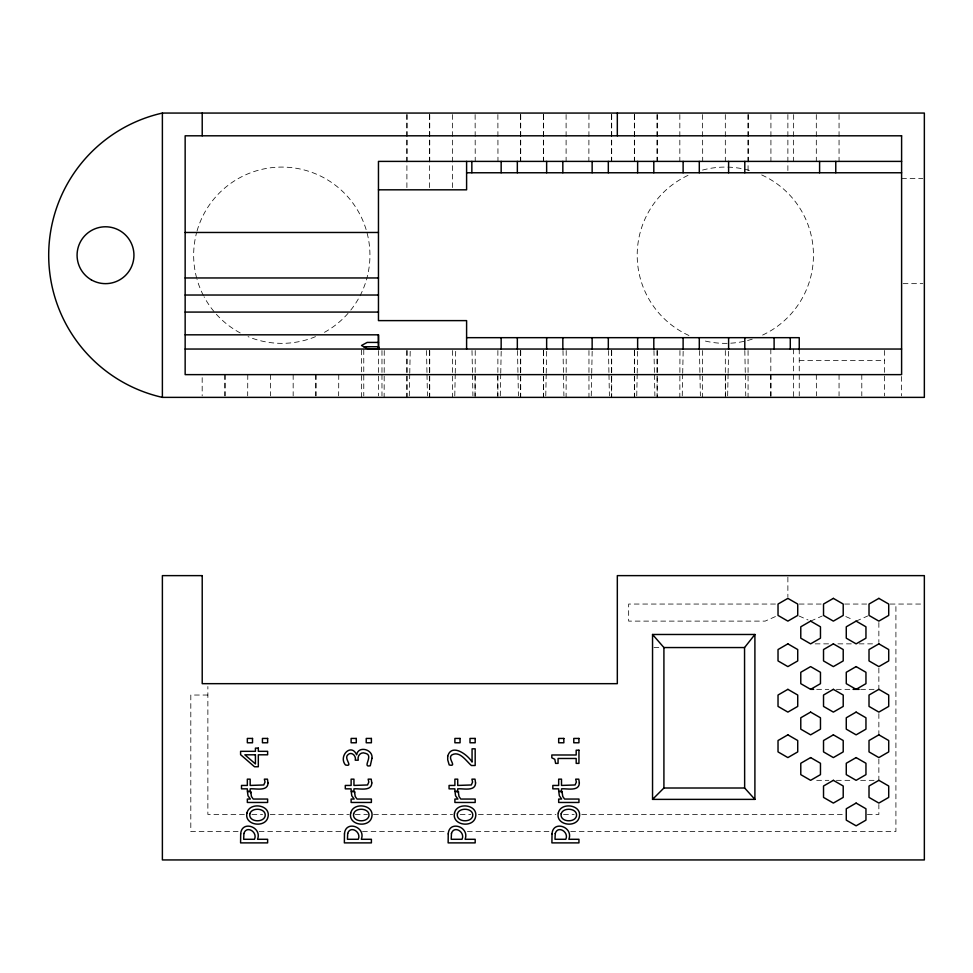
<?xml version="1.0" encoding="UTF-8"?>
<svg xmlns="http://www.w3.org/2000/svg" width="973" height="973" viewBox="0 0 973 973"><rect width="100%" height="100%" fill="white"/><g stroke="black" fill="none" stroke-linecap="round" stroke-linejoin="round"><path stroke-width="0.73" stroke-dasharray="4.87 3.65" d="M409.292 395.865L409.73 374.714M409.755 373.206L410.217 350.548M454.78 395.865L455.218 374.714M455.242 373.206L455.705 350.548M500.28 395.865L500.706 374.714M500.742 373.206L501.204 350.548M545.768 395.865L546.194 374.714M546.23 373.206L546.692 350.548M591.256 395.865L591.693 374.714M591.718 373.206L592.18 350.548M636.743 395.865L637.181 374.714M637.206 373.206L637.668 350.548M682.243 395.865L682.669 374.714M682.705 373.206L683.168 350.548M727.658 395.865L728.084 374.714M728.12 373.206L728.582 350.548M775.445 616.566L765.131 621.115L628.655 621.115L628.655 604.051L776.515 604.051M810.618 621.115L822.234 615.994M856.118 621.115L867.721 615.994M901.606 178.448L922.83 178.448M903.126 283.654L922.83 283.654M799.247 360.411L884.542 360.411M799.247 604.051L822.003 604.051M844.734 604.051L867.49 604.051M890.149 604.051L922.854 604.051M815.167 643.858L828.814 643.858M837.923 643.858L853.078 643.858M859.147 643.858L874.313 643.858M653.965 647.556L661.068 647.556M816.688 689.346L828.814 689.346M836.403 689.346L851.57 689.346M860.667 689.346L875.822 689.346M207.869 695.038L190.805 695.038L190.805 831.514L239.443 831.514M816.688 780.334L828.814 780.334M836.403 780.334L851.57 780.334M860.667 780.334L875.822 780.334M244.345 814.45L207.869 814.45L207.869 686.512M251.946 814.45L262.588 814.45M270.19 814.45L349.222 814.45M355.303 814.45L367.466 814.45M373.547 814.45L452.591 814.45M460.193 814.45L470.823 814.45M478.424 814.45L555.948 814.45M563.549 814.45L574.192 814.45M581.781 814.45L844.746 814.45M867.393 814.45L878.862 814.45L878.862 804.501M259.195 831.514L342.776 831.514M362.528 831.514L446.108 831.514M467.381 831.514L550.961 831.514M570.713 831.514L895.914 831.514L895.914 604.051M845.792 616.566L853.54 619.971M799.015 615.994L808.04 619.971M744.819 350.548L745.282 373.206M745.318 374.714L745.744 395.865M699.465 350.548L699.915 373.206M699.952 374.714L700.378 395.865M653.965 350.548L654.428 373.206M654.464 374.714L654.89 395.865M608.478 350.548L608.94 373.206M608.976 374.714L609.402 395.865M562.99 350.548L563.452 373.206M563.476 374.714L563.914 395.865M517.49 350.548L517.952 373.206M517.989 374.714L518.414 395.865M472.002 350.548L472.464 373.206M472.501 374.714L472.927 395.865M426.515 350.548L426.977 373.206M427.001 374.714L427.439 395.865M901.606 376.478L901.606 395.889M884.542 350.462L884.542 395.902M878.862 622.538L878.862 642.435M878.862 668.123L878.862 689.346M878.862 713.61L878.862 734.846M878.862 759.098L878.862 780.334M861.798 374.629L861.798 395.865M839.054 114.571L839.054 161.396M839.054 374.629L839.054 395.865M816.311 114.571L816.311 161.396M816.311 374.629L816.408 395.865M799.247 349.039L799.247 395.902M793.664 114.571L793.567 161.396M793.567 349.039L793.567 397.373M787.875 114.546L787.875 172.768M787.875 577.135L787.875 596.85M770.92 114.571L770.92 161.396M770.92 374.629L770.92 395.865M770.823 349.039L770.823 397.373M748.176 114.571L748.176 161.396M748.067 114.546L748.067 171.272M748.067 350.548L748.067 397.373M725.432 374.629L725.432 395.865M725.323 114.571L725.323 161.396M725.323 350.548L725.323 397.373M702.579 114.571L702.688 161.396M702.579 350.548L702.579 397.373M679.835 114.571L679.835 161.396M679.945 350.548L679.835 397.373M657.189 114.571L657.189 161.396M657.189 350.548L657.189 376.235M657.189 377.743L657.189 397.373M657.091 114.571L657.091 161.396M657.091 350.548L657.091 397.373M634.445 114.571L634.445 161.396M634.445 350.548L634.445 397.373M634.347 114.571L634.347 161.396M634.347 350.548L634.347 397.373M611.701 114.571L611.701 161.396M611.701 350.548L611.701 397.373M611.603 114.571L611.603 161.396M611.603 350.548L611.603 376.235M611.603 377.743L611.603 397.373M588.957 114.571L588.86 161.396M588.957 350.548L588.957 397.373M566.104 114.571L566.104 161.396M566.213 350.548L566.104 397.373M543.469 114.571L543.469 161.396M543.469 350.548L543.469 397.373M543.36 114.571L543.36 161.396M543.36 350.548L543.36 397.373M520.725 114.571L520.725 161.396M520.725 350.548L520.725 397.373M520.616 114.571L520.616 161.396M520.616 350.548L520.616 397.373M497.872 114.571L497.969 161.396M497.872 350.548L497.872 397.373M497.775 374.629L497.775 395.865M475.128 114.571L475.225 161.396M475.225 350.548L475.128 397.373M475.031 374.629L475.031 395.865M452.384 114.559L452.384 189.82M452.481 350.548L452.384 397.373M429.738 114.571L429.738 161.396M429.738 350.548L429.738 397.373M429.64 114.559L429.64 189.82M429.64 350.548L429.64 397.373M406.994 114.571L406.994 161.396M406.994 350.548L406.994 397.373M406.896 114.559L406.896 189.82M406.896 350.548L406.896 397.373M384.25 350.548L384.14 397.373M381.975 350.548L381.975 373.206M381.975 374.714L381.975 395.865M378.558 350.548L378.558 395.865M363.768 349.708L363.768 395.889M361.506 349.952L361.506 397.373M338.762 374.629L338.653 395.865M316.006 374.629L316.006 395.865M315.811 374.629L315.811 395.865M293.165 374.629L293.165 395.865M270.421 374.629L270.421 395.865M247.774 374.629L247.677 395.865M225.031 374.629L225.031 395.865M224.933 374.629L224.933 395.865M202.177 377.658L202.177 395.865M197.032 231.027A88.142 88.142 0 0 1 323.34 177.487A88.142 88.142 0 0 1 348.991 312.26M348.042 313.355A88.142 88.142 0 0 1 323.352 332.936M315.52 336.646A88.142 88.142 0 0 1 248.066 336.646M240.222 332.936A88.142 88.142 0 0 1 204.075 296.789M203.406 295.512A88.142 88.142 0 0 1 197.032 279.409M196.655 278.035A88.142 88.142 0 0 1 196.655 232.401M761.713 174.945A88.142 88.142 0 0 1 761.713 335.49M752.263 339.139A88.142 88.142 0 0 1 702.518 340.355M688.933 335.49A88.142 88.142 0 0 1 688.933 174.945M702.518 170.08A88.142 88.142 0 0 1 752.263 171.297"/><path stroke-width="1.46" d="M363.768 346.729L378.509 346.729L378.461 349.039L378.461 334.821L185.15 334.821M754.902 799.38L744.649 788.008L744.552 647.556L754.902 634.481L652.542 634.481L652.542 799.38L754.902 799.38L754.902 634.481M652.542 799.38L663.914 788.008L663.914 647.556L652.542 634.481M810.618 689.346L820.47 683.666L820.47 672.294L810.618 666.602L800.779 672.294L800.779 683.666L810.618 689.346L813.659 689.346M162.382 113.063L924.35 113.063L924.35 397.373L162.382 397.373A145.719 145.719 0 0 1 162.382 113.063L162.382 397.373M901.606 161.396L378.461 161.396L378.461 320.616L466.602 320.616L466.602 349.039M466.602 172.768L901.606 172.768M378.461 189.82L466.602 189.82L466.602 161.396M185.15 232.474L378.461 232.474M185.15 277.962L378.461 277.962M185.15 295.026L378.461 295.026M185.15 312.078L378.461 312.078M466.602 337.667L799.247 337.667L799.247 349.611M378.509 342.423L367.186 342.423L361.506 345.5L367.186 348.577L378.558 349.039L378.461 334.821M185.15 349.039L901.606 349.039M663.914 647.556L744.552 647.556M853.078 689.346L859.147 689.346M663.914 788.008L744.649 788.008M378.533 347.057L378.558 349.039M835.771 161.396L835.771 172.768M819.594 161.396L819.594 172.768M790.283 337.667L790.283 349.039M774.107 337.667L774.107 349.039M744.795 161.396L744.795 172.768M744.795 337.667L744.795 349.039M728.607 161.396L728.607 172.768M728.607 337.667L728.607 349.039M699.295 161.396L699.295 172.768M699.295 337.667L699.295 349.039M683.119 161.396L683.119 172.768M683.119 337.667L683.119 349.039M653.807 161.396L653.807 172.768M653.807 337.667L653.807 349.039M637.631 161.396L637.631 172.768M637.631 337.667L637.631 349.039M617.32 113.063L617.32 135.806M608.32 161.396L608.32 172.768M608.32 337.667L608.32 349.039M592.143 161.396L592.143 172.768M592.143 337.667L592.143 349.039M562.832 161.396L562.832 172.768M562.832 337.667L562.832 349.039M546.644 161.396L546.644 172.768M546.644 337.667L546.644 349.039M517.332 161.396L517.332 172.768M517.332 337.667L517.332 349.039M501.156 161.396L501.156 172.768M501.156 337.667L501.156 349.039M471.844 161.396L471.844 172.768M202.214 113.063L202.214 135.806M250.876 792.715L251.448 796.473L253.223 799.052L267.624 799.052L267.624 802.47L247.337 802.47L247.337 799.052L250.353 799.052L248.018 795.792L247.446 791.718L251.01 791.718L250.876 792.715M354.646 792.715L355.218 796.473L356.994 799.052L371.394 799.052L371.394 802.47L351.119 802.47L351.119 799.052L354.136 799.052L351.8 795.792L351.229 791.718L354.78 791.718L354.646 792.715M458.429 792.715L459.001 796.473L460.776 799.052L475.177 799.052L475.177 802.47L454.89 802.47L454.89 799.052L457.906 799.052L455.571 795.792L454.999 791.718L458.563 791.718L458.429 792.715M562.199 792.715L562.771 796.473L564.547 799.052L578.947 799.052L578.947 802.47L558.672 802.47L558.672 799.052L561.676 799.052L559.353 795.792L558.782 791.718L562.333 791.718L562.199 792.715M240.684 833.873L240.586 842.886L267.624 842.886L267.624 839.285L257.541 839.285C262.333 826.855 241.608 819.85 240.684 833.873M344.466 833.873L344.357 842.886L371.394 842.886L371.394 839.285L361.324 839.285C366.103 826.855 345.391 819.85 344.466 833.873M448.237 833.873L448.139 842.886L475.177 842.886L475.177 839.285L465.094 839.285C469.886 826.855 449.161 819.85 448.237 833.873M552.019 833.873L551.91 842.886L578.947 842.886L578.947 839.285L568.877 839.285C573.656 826.855 552.944 819.85 552.019 833.873M371.954 758.332L370.287 765.727C361.567 767.977 374.167 755.389 365.544 753.357C360.995 751.326 357.042 755.632 358.246 760.205L355.242 760.205C356.592 755.851 351.192 750.974 347.775 754.902C343.518 758.599 353.856 767.028 345.464 764.973C338.142 756.301 351.168 742.496 356.641 754.805C358.271 745.257 373.401 749.465 371.954 758.332M447.702 756.216L447.714 759.852L449.21 764.936C457.711 767.065 447.045 758.478 451.8 754.975C459.694 750.414 466.176 761.081 471.382 765.508L475.177 765.508L475.177 748.821L472.063 748.821L472.063 762.102C467.904 754.793 451.569 742.727 447.702 756.216M268.013 782.937C267.928 791.864 255.279 788.276 250.17 788.848L250.17 791.158L247.337 791.158L247.337 788.848L241.511 788.848L241.511 785.442L247.337 785.442L247.337 779.154L250.17 779.154L250.17 785.442L263.756 784.968L265.021 782.097L264.364 779.154L267.441 779.154L268.013 782.937M371.795 782.937C371.698 791.864 359.061 788.276 353.953 788.848L353.953 791.158L351.119 791.158L351.119 788.848L345.293 788.848L345.293 785.442L351.119 785.442L351.119 779.154L353.953 779.154L353.953 785.442L367.526 784.968L368.803 782.097L368.147 779.154L371.212 779.154L371.795 782.937M475.566 782.937C475.481 791.864 462.832 788.276 457.724 788.848L457.724 791.158L454.89 791.158L454.89 788.848L449.064 788.848L449.064 785.442L454.89 785.442L454.89 779.154L457.724 779.154L457.724 785.442L471.309 784.968L472.574 782.097L471.917 779.154L474.994 779.154L475.566 782.937M579.349 782.937C579.251 791.864 566.614 788.276 561.506 788.848L561.506 791.158L558.672 791.158L558.672 788.848L552.834 788.848L552.834 785.442L558.672 785.442L558.672 779.154L561.506 779.154L561.506 785.442L575.079 784.968L576.357 782.097L575.7 779.154L578.765 779.154L579.349 782.937M243.907 833.484L243.676 839.285L254.476 839.285C257.881 832.024 246.485 825.007 243.907 833.484M347.689 833.484L347.446 839.285L358.246 839.285C361.664 832.024 350.268 825.007 347.689 833.484M451.46 833.484L451.229 839.285L462.029 839.285C465.435 832.024 454.038 825.007 451.46 833.484M555.242 833.484L554.999 839.285L565.799 839.285C569.217 832.024 557.821 825.007 555.242 833.484M246.947 813.063C244.053 825.457 265.556 828.4 268.001 817.016C270.993 804.574 249.356 801.643 246.947 813.063M350.73 813.063C347.823 825.457 369.339 828.4 371.783 817.016C374.775 804.574 353.126 801.643 350.73 813.063M454.5 813.063C451.606 825.457 473.109 828.4 475.554 817.016C478.546 804.574 456.909 801.643 454.5 813.063M558.283 813.063C555.376 825.457 576.892 828.4 579.336 817.016C582.328 804.574 560.679 801.643 558.283 813.063M249.842 813.769C248.237 822.039 263.075 823.182 265.118 816.274C266.699 808.052 251.849 806.848 249.842 813.769M353.613 813.769C352.007 822.039 366.845 823.182 368.889 816.274C370.482 808.052 355.619 806.848 353.613 813.769M457.395 813.769C455.79 822.039 470.628 823.182 472.671 816.274C474.252 808.052 459.402 806.848 457.395 813.769M561.166 813.769C559.56 822.039 574.398 823.182 576.442 816.274C578.035 808.052 563.172 806.848 561.166 813.769M787.875 598.371L778.023 604.051L778.023 615.423L787.875 621.115L797.726 615.423L797.726 604.051L787.875 598.371M833.362 598.371L823.523 604.051L823.523 615.423L833.362 621.115L843.214 615.423L843.214 604.051L833.362 598.371M810.618 621.115L800.779 626.807L800.779 638.179L810.618 643.858L820.47 638.179L820.47 626.807L810.618 621.115M787.875 643.858L778.023 649.55L778.023 660.922L787.875 666.602L797.726 660.922L797.726 649.55L787.875 643.858M878.862 598.371L869.011 604.051L869.011 615.423L878.862 621.115L888.714 615.423L888.714 604.051L878.862 598.371M856.118 621.115L846.267 626.807L846.267 638.179L856.118 643.858L865.958 638.179L865.958 626.807L856.118 621.115M833.362 643.858L823.523 649.55L823.523 660.922L833.362 666.602L843.214 660.922L843.214 649.55L833.362 643.858M787.875 689.346L778.023 695.038L778.023 706.41L787.875 712.102L797.726 706.41L797.726 695.038L787.875 689.346M878.862 643.858L869.011 649.55L869.011 660.922L878.862 666.602L888.714 660.922L888.714 649.55L878.862 643.858M856.118 666.602L846.267 672.294L846.267 683.666L856.118 689.346L865.958 683.666L865.958 672.294L856.118 666.602M833.362 689.346L823.523 695.038L823.523 706.41L833.362 712.102L843.214 706.41L843.214 695.038L833.362 689.346M810.618 712.102L800.779 717.782L800.779 729.154L810.618 734.846L820.47 729.154L820.47 717.782L810.618 712.102M787.875 734.846L778.023 740.526L778.023 751.898L787.875 757.59L797.726 751.898L797.726 740.526L787.875 734.846M878.862 689.346L869.011 695.038L869.011 706.41L878.862 712.102L888.714 706.41L888.714 695.038L878.862 689.346M856.118 712.102L846.267 717.782L846.267 729.154L856.118 734.846L865.958 729.154L865.958 717.782L856.118 712.102M833.362 734.846L823.523 740.526L823.523 751.898L833.362 757.59L843.214 751.898L843.214 740.526L833.362 734.846M810.618 757.59L800.779 763.27L800.779 774.642L810.618 780.334L820.47 774.642L820.47 763.27L810.618 757.59M878.862 734.846L869.011 740.526L869.011 751.898L878.862 757.59L888.714 751.898L888.714 740.526L878.862 734.846M856.118 757.59L846.267 763.27L846.267 774.642L856.118 780.334L865.958 774.642L865.958 763.27L856.118 757.59M833.362 780.334L823.523 786.014L823.523 797.398L833.362 803.078L843.214 797.398L843.214 786.014L833.362 780.334M878.862 780.334L869.011 786.014L869.011 797.398L878.862 803.078L888.714 797.398L888.714 786.014L878.862 780.334M856.118 803.078L846.267 808.77L846.267 820.142L856.118 825.822L865.958 820.142L865.958 808.77L856.118 803.078M901.606 135.806L185.15 135.806L185.15 374.629L901.606 374.629L901.606 135.806M202.214 575.627L162.382 575.627L162.382 859.937L924.35 859.937L924.35 575.627L617.32 575.627L617.32 683.666L202.214 683.666L202.214 575.627M252.518 738.434L247.337 738.434L247.337 742.776L252.518 742.776L252.518 738.434M267.624 738.434L262.442 738.434L262.442 742.776L267.624 742.776L267.624 738.434M356.288 738.434L351.119 738.434L351.119 742.776L356.288 742.776L356.288 738.434M371.394 738.434L366.225 738.434L366.225 742.776L371.394 742.776L371.394 738.434M460.071 738.434L454.89 738.434L454.89 742.776L460.071 742.776L460.071 738.434M475.177 738.434L469.995 738.434L469.995 742.776L475.177 742.776L475.177 738.434M563.841 738.434L558.672 738.434L558.672 742.776L563.841 742.776L563.841 738.434M578.947 738.434L573.778 738.434L573.778 742.776L578.947 742.776L578.947 738.434M258.319 748.115L255.425 748.115L255.425 751.326L240.586 751.326L240.586 754.659L254.512 766.76L258.319 766.76L258.319 754.805L267.624 754.805L267.624 751.326L258.319 751.326L258.319 748.115M578.947 750.195L576.186 750.195L576.186 754.987L551.825 754.987L551.825 757.809L554.805 759.281L555.595 763.379L558.064 763.379L558.064 758.478L576.186 758.478L576.186 763.379L578.947 763.379L578.947 750.195M255.425 754.805L244.855 754.805L255.425 763.927L255.425 754.805M91.292 279.835A28.436 28.436 0 0 0 133.946 255.218A28.436 28.436 0 0 0 91.292 230.589A28.436 28.436 0 0 0 91.292 279.835"/></g></svg>
